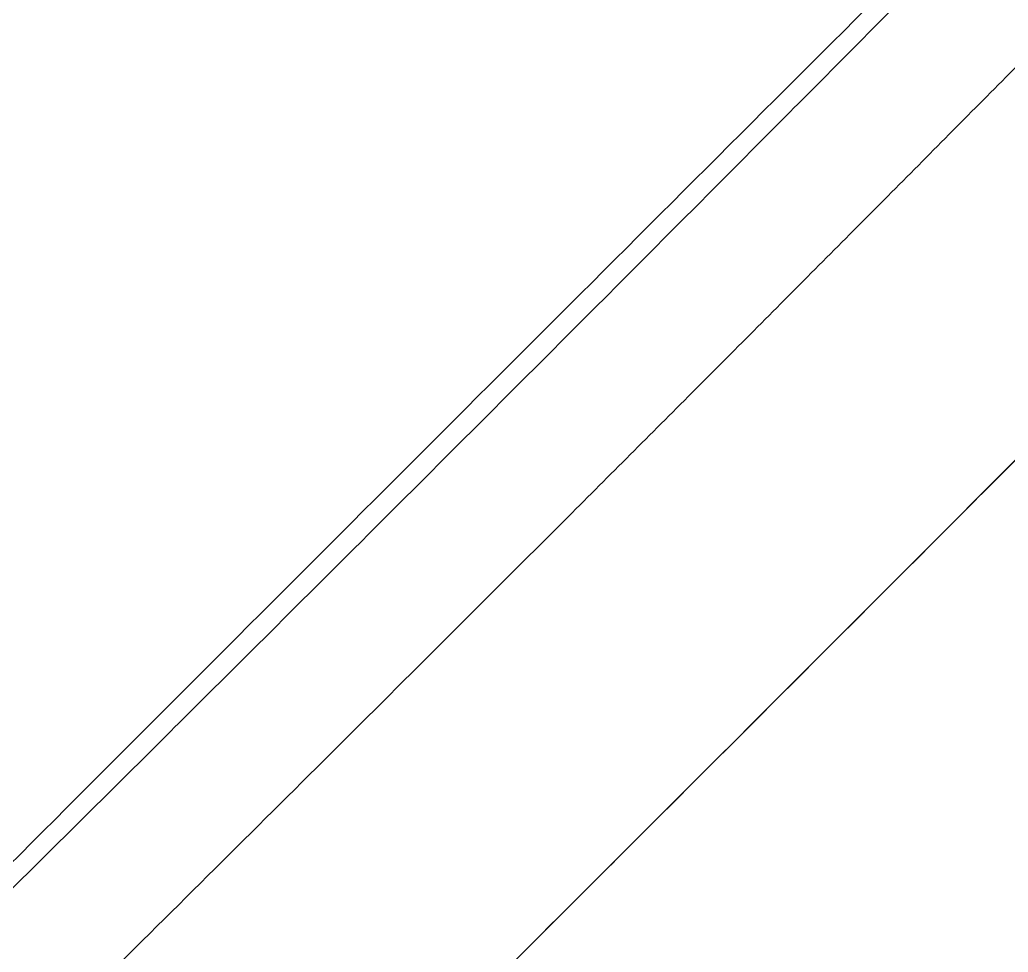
# Model space of a CAD drawing. Header units: inches. Extents: x 0 to 84, y -22 to 124.
# Drawn here: x 10.3 to 13.76, y 70.814 to 74.078 of the extents above; entities that cross this region are included whole.
import ezdxf

# ---------------------------------------------------------------- set-up
doc = ezdxf.new("R2010")
doc.units = ezdxf.units.IN
doc.header["$MEASUREMENT"] = 0
doc.layers.add('1', color=4, linetype='Continuous')

# ---------------------------------------------------------------- blocks, each defined once
blk = doc.blocks.new('2020 HS PILLOW')
at = {"layer": '1', "color": 2}
for points, knots in [([(5.8034, -0.0127), (5.5758, -0.0117), (5.1207, -0.0097), (4.4379, -0.0073), (3.7551, -0.0052), (3.0724, -0.0034), (2.3896, -0.0021), (1.7069, -0.001), (1.0241, -0.0003), (0.3414, 0), (-0.3414, 0), (-1.0241, -0.0003), (-1.7069, -0.001), (-2.3896, -0.0021), (-3.0724, -0.0034), (-3.7551, -0.0052), (-4.4379, -0.0073), (-5.1207, -0.0097), (-5.5758, -0.0117), (-5.8034, -0.0127)], [0, 0, 0, 0, 0.058824, 0.117648, 0.176472, 0.235295, 0.294119, 0.352942, 0.411765, 0.470588, 0.529412, 0.588235, 0.647058, 0.705881, 0.764705, 0.823528, 0.882352, 0.941176, 1, 1, 1, 1]), ([(5.8027, -0.0093), (4.0523, -0.005), (0.1838, 0.0045), (-3.6846, -0.0044), (-5.8027, -0.0093)], [0, 0, 0, 0, 0.452479, 1, 1, 1, 1]), ([(-5.1105, -0.9929), (-5.0125, -0.992), (-4.8162, -0.9901), (-4.5213, -0.9874), (-4.2256, -0.9849), (-3.929, -0.9826), (-3.6317, -0.9804), (-3.3335, -0.9784), (-3.0345, -0.9766), (-2.7347, -0.9749), (-2.4341, -0.9734), (-2.1327, -0.9721), (-1.8304, -0.9709), (-1.5274, -0.9699), (-1.2235, -0.9691), (-0.9188, -0.9685), (-0.6132, -0.968), (-0.3069, -0.9677), (0.0908, -0.9676), (0.5785, -0.9679), (1.1551, -0.9689), (1.7288, -0.9705), (2.2996, -0.9727), (2.8674, -0.9755), (3.4323, -0.979), (3.9943, -0.983), (4.5534, -0.9876), (4.9251, -0.9912), (5.1105, -0.9929)], [0, 0, 0, 0, 0.028776, 0.057631, 0.086566, 0.11558, 0.144673, 0.173846, 0.203098, 0.232429, 0.26184, 0.291331, 0.320902, 0.350552, 0.380282, 0.410091, 0.439981, 0.46995, 0.5, 0.556693, 0.613101, 0.669223, 0.725062, 0.780616, 0.835887, 0.890874, 0.945579, 1, 1, 1, 1]), ([(5.1101, -1.4421), (5.0128, -1.4412), (4.8181, -1.4394), (4.5261, -1.4369), (4.2341, -1.4345), (3.9421, -1.4324), (3.6501, -1.4303), (3.3581, -1.4285), (3.0661, -1.4267), (2.7741, -1.4252), (2.4821, -1.4238), (2.1901, -1.4225), (1.8981, -1.4214), (1.606, -1.4205), (1.314, -1.4197), (1.022, -1.4191), (0.73, -1.4186), (0.438, -1.4183), (0.146, -1.4182), (-0.146, -1.4182), (-0.438, -1.4183), (-0.73, -1.4186), (-1.022, -1.4191), (-1.314, -1.4197), (-1.606, -1.4205), (-1.8981, -1.4214), (-2.1901, -1.4225), (-2.4821, -1.4238), (-2.7741, -1.4252), (-3.0661, -1.4267), (-3.3581, -1.4285), (-3.6501, -1.4303), (-3.9421, -1.4324), (-4.2341, -1.4345), (-4.5261, -1.4369), (-4.8181, -1.4394), (-5.0128, -1.4412), (-5.1101, -1.4421)], [0, 0, 0, 0, 0.028576, 0.05715, 0.085725, 0.114298, 0.142871, 0.171443, 0.200015, 0.228587, 0.257158, 0.285728, 0.314298, 0.342868, 0.371438, 0.400008, 0.428577, 0.457146, 0.485715, 0.514285, 0.542854, 0.571423, 0.599992, 0.628562, 0.657132, 0.685702, 0.714272, 0.742842, 0.771413, 0.799985, 0.828557, 0.857129, 0.885702, 0.914275, 0.94285, 0.971424, 1, 1, 1, 1]), ([(-5.0772, -4.7582), (-3.4112, -4.7633), (-0.0264, -4.7735), (3.3584, -4.7634), (5.0772, -4.7582)], [0, 0, 0, 0, 0.492188, 1, 1, 1, 1])]:
    blk.add_open_spline(points, degree=3, knots=knots, dxfattribs=at)
blk = doc.blocks.new('2020 RELAY')
at = {"layer": '1', "color": 3, "linetype": 'Continuous', "lineweight": 25}
blk.add_open_spline([(9.3027, 69.6565), (10.1557, 70.511), (11.0091, 71.3651), (12.2901, 72.6455), (12.7172, 73.0721), (13.5717, 73.9252), (13.999, 74.3516), (14.4265, 74.7779)], degree=3, knots=[0, 0, 0, 0, 0.5, 0.5, 0.75, 0.75, 1, 1, 1, 1], dxfattribs=at)
at = {"layer": '1', "color": 3, "rotation": 224.9999999999999}
blk.add_blockref('2020 HS PILLOW', (12.9179, 71.168), dxfattribs=at)

msp = doc.modelspace()

# ---------------------------------------------------------------- block references
msp.add_blockref('2020 RELAY', (0, 0.5))

doc.saveas('drawing.dxf')
